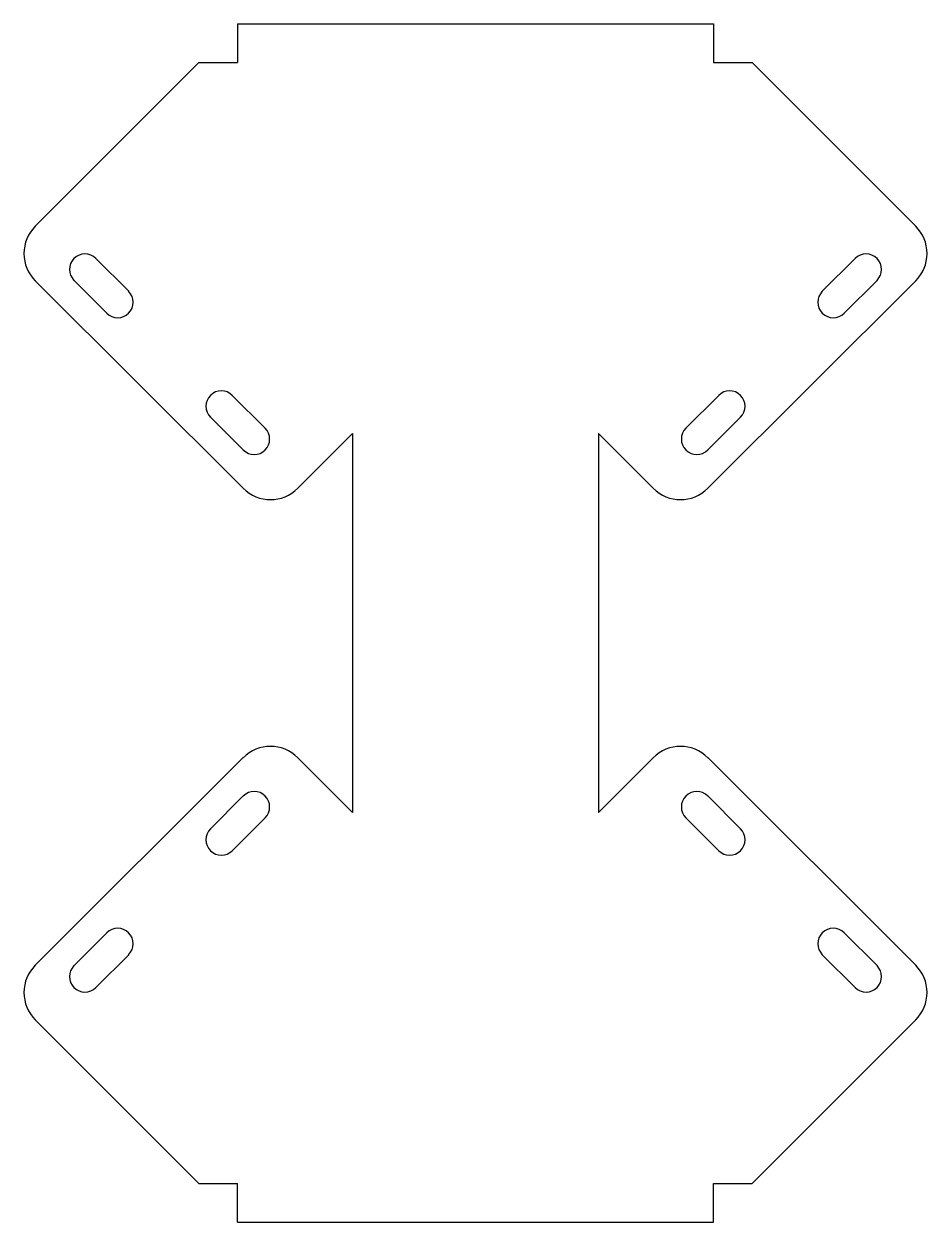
# Model space of a CAD drawing. Extents: x 207 to 440, y -59 to 251.
import ezdxf

# ---------------------------------------------------------------- set-up
doc = ezdxf.new("R2010")
doc.units = 0
doc.header["$MEASUREMENT"] = 0
doc.layers.get('0').update_dxf_attribs({"linetype": 'CONTINUOUS'})

msp = doc.modelspace()

# ---------------------------------------------------------------- linework, layer by layer
for p, q in [((261.93, 251.13), (385.09, 251.13)), ((261.93, 251.13), (261.93, 241.13)), ((385.09, 251.13), (385.09, 241.13)), ((251.93, 241.13), (261.93, 241.13)), ((385.09, 241.13), (395.09, 241.13)), ((209.61, 184.66), (263.41, 130.98)), ((437.41, 184.66), (383.61, 130.98)), ((291.69, 145.13), (291.69, 47.13)), ((355.33, 145.13), (355.33, 47.13)), ((209.61, 7.6), (263.41, 61.29)), ((437.41, 7.6), (383.61, 61.29)), ((251.93, -48.87), (261.93, -48.87)), ((261.93, -58.87), (261.93, -48.87)), ((385.09, -48.87), (395.09, -48.87)), ((385.09, -58.87), (385.09, -48.87)), ((261.93, -58.87), (385.09, -58.87))]:
    msp.add_line(p, q)
at = {"linetype": 'Continuous'}
for p, q in [((251.93, 241.13), (209.61, 198.81)), ((395.09, 241.13), (437.41, 198.81)), ((233.77, 181.96), (225.28, 190.45)), ((413.25, 181.96), (421.74, 190.45)), ((219.63, 184.79), (228.11, 176.3)), ((427.4, 184.79), (418.91, 176.3)), ((269.07, 146.56), (260.59, 155.04)), ((377.95, 146.56), (386.43, 155.04)), ((254.93, 149.39), (263.42, 140.9)), ((392.09, 149.39), (383.6, 140.9)), ((277.54, 130.98), (291.69, 145.13)), ((369.48, 130.98), (355.33, 145.13)), ((277.54, 61.28), (291.69, 47.13)), ((369.48, 61.28), (355.33, 47.13)), ((254.93, 42.88), (263.42, 51.37)), ((392.09, 42.88), (383.6, 51.37)), ((269.07, 45.71), (260.59, 37.22)), ((377.95, 45.71), (386.43, 37.22)), ((219.63, 7.48), (228.11, 15.96)), ((427.4, 7.48), (418.91, 15.96)), ((233.77, 10.31), (225.28, 1.82)), ((413.25, 10.31), (421.74, 1.82)), ((251.93, -48.87), (209.61, -6.55)), ((395.09, -48.87), (437.41, -6.55))]:
    msp.add_line(p, q, dxfattribs=at)
for centre, start, end in [((216.68, 191.74), 135, 225.0563), ((430.34, 191.74), 314.9437, 45), ((270.47, 138.06), 225.0563, 315), ((376.55, 138.06), 225, 314.9437), ((270.47, 54.21), 45, 134.9437), ((376.55, 54.21), 45.0563, 135), ((216.68, 0.52), 134.9437, 225), ((430.34, 0.52), 315, 45.0563)]:
    msp.add_arc(centre, 10, start, end)
for centre, start, end in [((222.45, 187.62), 45, 225), ((424.57, 187.62), 315, 135), ((230.94, 179.13), 225, 45), ((416.08, 179.13), 135, 315), ((257.76, 152.21), 45, 225), ((389.26, 152.21), 315, 135), ((266.25, 143.73), 225, 45), ((380.78, 143.73), 135, 315), ((266.25, 48.54), 315, 135), ((380.78, 48.54), 45, 225), ((257.76, 40.05), 135, 315), ((389.26, 40.05), 225, 45), ((230.94, 13.13), 315, 135), ((416.08, 13.13), 45, 225), ((222.45, 4.65), 135, 315), ((424.57, 4.65), 225, 45)]:
    msp.add_arc(centre, 4, start, end, dxfattribs=at)

doc.saveas('drawing.dxf')
